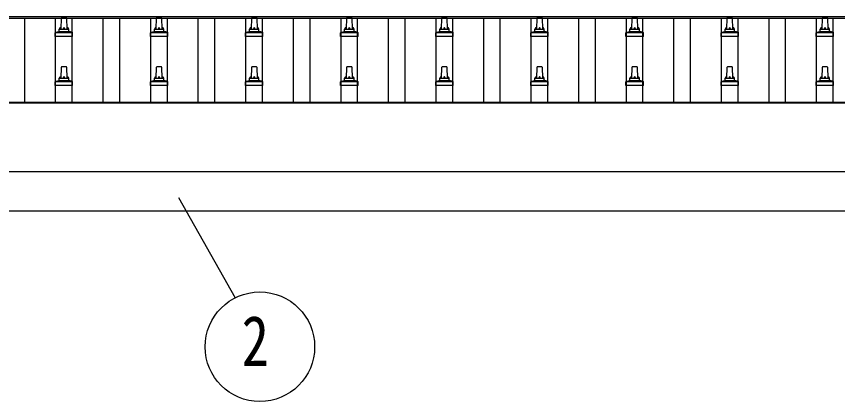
# Model space of a CAD drawing. Units: millimetres, scale not verified. Extents: x -16820 to 16820, y -11880 to 11880.
# Drawn here: x -12813 to -11087, y -437 to 373 of the extents above; entities that cross this region are included whole.
import ezdxf
from ezdxf.enums import TextEntityAlignment as Align

# ---------------------------------------------------------------- set-up
doc = ezdxf.new("R2010")
doc.units = ezdxf.units.MM
doc.header["$LTSCALE"] = 50
for name, color, linetype in [('0-4_YKK_13', 4, 'Continuous'), ('0-5_YKK_A1', 4, 'Continuous'), ('0-6_YKK_D', 6, 'Continuous')]:
    doc.layers.add(name, color=color, linetype=linetype)
doc.styles.add('ＭＳ ゴシック', font='')
doc.styles.get('ＭＳ ゴシック').set_extended_font_data('MS Gothic')

msp = doc.modelspace()

# ---------------------------------------------------------------- linework, layer by layer
at = {"layer": '0-4_YKK_13'}
for p, q in [((-12719.42, 346.59), (-12718.69, 370.12)), ((-12717.69, 371.09), (-12709.15, 371.09)), ((-12708.15, 370.12), (-12707.42, 346.59)), ((-12519.42, 346.59), (-12518.69, 370.12)), ((-12517.69, 371.09), (-12509.15, 371.09)), ((-12508.15, 370.12), (-12507.42, 346.59)), ((-12319.42, 346.59), (-12318.69, 370.12)), ((-12317.69, 371.09), (-12309.15, 371.09)), ((-12308.15, 370.12), (-12307.42, 346.59)), ((-12119.42, 346.59), (-12118.69, 370.12)), ((-12117.69, 371.09), (-12109.15, 371.09)), ((-12108.15, 370.12), (-12107.42, 346.59)), ((-11919.42, 346.59), (-11918.69, 370.12)), ((-11917.69, 371.09), (-11909.15, 371.09)), ((-11908.15, 370.12), (-11907.42, 346.59)), ((-11719.42, 346.59), (-11718.69, 370.12)), ((-11717.69, 371.09), (-11709.15, 371.09)), ((-11708.15, 370.12), (-11707.42, 346.59)), ((-11519.42, 346.59), (-11518.69, 370.12)), ((-11517.69, 371.09), (-11509.15, 371.09)), ((-11508.15, 370.12), (-11507.42, 346.59)), ((-11319.42, 346.59), (-11318.69, 370.12)), ((-11317.69, 371.09), (-11309.15, 371.09)), ((-11308.15, 370.12), (-11307.42, 346.59)), ((-11119.42, 346.59), (-11118.69, 370.12)), ((-11117.69, 371.09), (-11109.15, 371.09)), ((-11108.15, 370.12), (-11107.42, 346.59)), ((-12723.42, 342.38), (-12723.42, 346.59)), ((-12722.42, 346.59), (-12704.42, 346.59)), ((-12703.42, 342.38), (-12703.42, 346.59)), ((-12523.42, 342.38), (-12523.42, 346.59)), ((-12522.42, 346.59), (-12504.42, 346.59)), ((-12503.42, 342.38), (-12503.42, 346.59)), ((-12323.42, 342.38), (-12323.42, 346.59)), ((-12322.42, 346.59), (-12304.42, 346.59)), ((-12303.42, 342.38), (-12303.42, 346.59)), ((-12123.42, 342.38), (-12123.42, 346.59)), ((-12122.42, 346.59), (-12104.42, 346.59)), ((-12103.42, 342.38), (-12103.42, 346.59)), ((-11923.42, 342.38), (-11923.42, 346.59)), ((-11922.42, 346.59), (-11904.42, 346.59)), ((-11903.42, 342.38), (-11903.42, 346.59)), ((-11723.42, 342.38), (-11723.42, 346.59)), ((-11722.42, 346.59), (-11704.42, 346.59)), ((-11703.42, 342.38), (-11703.42, 346.59)), ((-11523.42, 342.38), (-11523.42, 346.59)), ((-11522.42, 346.59), (-11504.42, 346.59)), ((-11503.42, 342.38), (-11503.42, 346.59)), ((-11323.42, 342.38), (-11323.42, 346.59)), ((-11322.42, 346.59), (-11304.42, 346.59)), ((-11303.42, 342.38), (-11303.42, 346.59)), ((-11123.42, 342.38), (-11123.42, 346.59)), ((-11122.42, 346.59), (-11104.42, 346.59)), ((-11103.42, 342.38), (-11103.42, 346.59)), ((-12731.67, 331.09), (-12731.67, 338.81)), ((-12695.17, 331.09), (-12731.67, 331.09)), ((-12731.29, 339.59), (-12695.55, 339.59)), ((-12730.91, 339.78), (-12724.19, 341.41)), ((-12723.8, 341.59), (-12703.04, 341.59)), ((-12695.94, 339.78), (-12702.66, 341.41)), ((-12695.17, 331.09), (-12695.17, 338.81)), ((-12531.67, 331.09), (-12531.67, 338.81)), ((-12495.17, 331.09), (-12531.67, 331.09)), ((-12531.29, 339.59), (-12495.55, 339.59)), ((-12530.91, 339.78), (-12524.19, 341.41)), ((-12523.8, 341.59), (-12503.04, 341.59)), ((-12495.94, 339.78), (-12502.66, 341.41)), ((-12495.17, 331.09), (-12495.17, 338.81)), ((-12331.67, 331.09), (-12331.67, 338.81)), ((-12295.17, 331.09), (-12331.67, 331.09)), ((-12331.29, 339.59), (-12295.55, 339.59)), ((-12330.91, 339.78), (-12324.19, 341.41)), ((-12323.8, 341.59), (-12303.04, 341.59)), ((-12295.94, 339.78), (-12302.66, 341.41)), ((-12295.17, 331.09), (-12295.17, 338.81)), ((-12131.67, 331.09), (-12131.67, 338.81)), ((-12095.17, 331.09), (-12131.67, 331.09)), ((-12131.29, 339.59), (-12095.55, 339.59)), ((-12130.91, 339.78), (-12124.19, 341.41)), ((-12123.8, 341.59), (-12103.04, 341.59)), ((-12095.94, 339.78), (-12102.66, 341.41)), ((-12095.17, 331.09), (-12095.17, 338.81)), ((-11931.67, 331.09), (-11931.67, 338.81)), ((-11895.17, 331.09), (-11931.67, 331.09)), ((-11931.29, 339.59), (-11895.55, 339.59)), ((-11930.91, 339.78), (-11924.19, 341.41)), ((-11923.8, 341.59), (-11903.04, 341.59)), ((-11895.94, 339.78), (-11902.66, 341.41)), ((-11895.17, 331.09), (-11895.17, 338.81)), ((-11731.67, 331.09), (-11731.67, 338.81)), ((-11695.17, 331.09), (-11731.67, 331.09)), ((-11731.29, 339.59), (-11695.55, 339.59)), ((-11730.91, 339.78), (-11724.19, 341.41)), ((-11723.8, 341.59), (-11703.04, 341.59)), ((-11695.94, 339.78), (-11702.66, 341.41)), ((-11695.17, 331.09), (-11695.17, 338.81)), ((-11531.67, 331.09), (-11531.67, 338.81)), ((-11495.17, 331.09), (-11531.67, 331.09)), ((-11531.29, 339.59), (-11495.55, 339.59)), ((-11530.91, 339.78), (-11524.19, 341.41)), ((-11523.8, 341.59), (-11503.04, 341.59)), ((-11495.94, 339.78), (-11502.66, 341.41)), ((-11495.17, 331.09), (-11495.17, 338.81)), ((-11331.67, 331.09), (-11331.67, 338.81)), ((-11295.17, 331.09), (-11331.67, 331.09)), ((-11331.29, 339.59), (-11295.55, 339.59)), ((-11330.91, 339.78), (-11324.19, 341.41)), ((-11323.8, 341.59), (-11303.04, 341.59)), ((-11295.94, 339.78), (-11302.66, 341.41)), ((-11295.17, 331.09), (-11295.17, 338.81)), ((-11131.67, 331.09), (-11131.67, 338.81)), ((-11095.17, 331.09), (-11131.67, 331.09)), ((-11131.29, 339.59), (-11095.55, 339.59)), ((-11130.91, 339.78), (-11124.19, 341.41)), ((-11123.8, 341.59), (-11103.04, 341.59)), ((-11095.94, 339.78), (-11102.66, 341.41)), ((-11095.17, 331.09), (-11095.17, 338.81)), ((-12719.42, 243.26), (-12718.69, 266.79)), ((-12717.69, 267.76), (-12709.15, 267.76)), ((-12708.15, 266.79), (-12707.42, 243.26)), ((-12519.42, 243.26), (-12518.69, 266.79)), ((-12517.69, 267.76), (-12509.15, 267.76)), ((-12508.15, 266.79), (-12507.42, 243.26)), ((-12319.42, 243.26), (-12318.69, 266.79)), ((-12317.69, 267.76), (-12309.15, 267.76)), ((-12308.15, 266.79), (-12307.42, 243.26)), ((-12119.42, 243.26), (-12118.69, 266.79)), ((-12117.69, 267.76), (-12109.15, 267.76)), ((-12108.15, 266.79), (-12107.42, 243.26)), ((-11919.42, 243.26), (-11918.69, 266.79)), ((-11917.69, 267.76), (-11909.15, 267.76)), ((-11908.15, 266.79), (-11907.42, 243.26)), ((-11719.42, 243.26), (-11718.69, 266.79)), ((-11717.69, 267.76), (-11709.15, 267.76)), ((-11708.15, 266.79), (-11707.42, 243.26)), ((-11519.42, 243.26), (-11518.69, 266.79)), ((-11517.69, 267.76), (-11509.15, 267.76)), ((-11508.15, 266.79), (-11507.42, 243.26)), ((-11319.42, 243.26), (-11318.69, 266.79)), ((-11317.69, 267.76), (-11309.15, 267.76)), ((-11308.15, 266.79), (-11307.42, 243.26)), ((-11119.42, 243.26), (-11118.69, 266.79)), ((-11117.69, 267.76), (-11109.15, 267.76)), ((-11108.15, 266.79), (-11107.42, 243.26)), ((-12723.42, 239.05), (-12723.42, 243.26)), ((-12722.42, 243.26), (-12704.42, 243.26)), ((-12703.42, 239.05), (-12703.42, 243.26)), ((-12523.42, 239.05), (-12523.42, 243.26)), ((-12522.42, 243.26), (-12504.42, 243.26)), ((-12503.42, 239.05), (-12503.42, 243.26)), ((-12323.42, 239.05), (-12323.42, 243.26)), ((-12322.42, 243.26), (-12304.42, 243.26)), ((-12303.42, 239.05), (-12303.42, 243.26)), ((-12123.42, 239.05), (-12123.42, 243.26)), ((-12122.42, 243.26), (-12104.42, 243.26)), ((-12103.42, 239.05), (-12103.42, 243.26)), ((-11923.42, 239.05), (-11923.42, 243.26)), ((-11922.42, 243.26), (-11904.42, 243.26)), ((-11903.42, 239.05), (-11903.42, 243.26)), ((-11723.42, 239.05), (-11723.42, 243.26)), ((-11722.42, 243.26), (-11704.42, 243.26)), ((-11703.42, 239.05), (-11703.42, 243.26)), ((-11523.42, 239.05), (-11523.42, 243.26)), ((-11522.42, 243.26), (-11504.42, 243.26)), ((-11503.42, 239.05), (-11503.42, 243.26)), ((-11323.42, 239.05), (-11323.42, 243.26)), ((-11322.42, 243.26), (-11304.42, 243.26)), ((-11303.42, 239.05), (-11303.42, 243.26)), ((-11123.42, 239.05), (-11123.42, 243.26)), ((-11122.42, 243.26), (-11104.42, 243.26)), ((-11103.42, 239.05), (-11103.42, 243.26)), ((-12731.67, 227.76), (-12731.67, 235.47)), ((-12695.17, 227.76), (-12731.67, 227.76)), ((-12731.29, 236.26), (-12695.55, 236.26)), ((-12730.91, 236.45), (-12724.19, 238.08)), ((-12723.8, 238.26), (-12703.04, 238.26)), ((-12695.94, 236.45), (-12702.66, 238.08)), ((-12695.17, 227.76), (-12695.17, 235.47)), ((-12531.67, 227.76), (-12531.67, 235.47)), ((-12495.17, 227.76), (-12531.67, 227.76)), ((-12531.29, 236.26), (-12495.55, 236.26)), ((-12530.91, 236.45), (-12524.19, 238.08)), ((-12523.8, 238.26), (-12503.04, 238.26)), ((-12495.94, 236.45), (-12502.66, 238.08)), ((-12495.17, 227.76), (-12495.17, 235.47)), ((-12331.67, 227.76), (-12331.67, 235.47)), ((-12295.17, 227.76), (-12331.67, 227.76)), ((-12331.29, 236.26), (-12295.55, 236.26)), ((-12330.91, 236.45), (-12324.19, 238.08)), ((-12323.8, 238.26), (-12303.04, 238.26)), ((-12295.94, 236.45), (-12302.66, 238.08)), ((-12295.17, 227.76), (-12295.17, 235.47)), ((-12131.67, 227.76), (-12131.67, 235.47)), ((-12095.17, 227.76), (-12131.67, 227.76)), ((-12131.29, 236.26), (-12095.55, 236.26)), ((-12130.91, 236.45), (-12124.19, 238.08)), ((-12123.8, 238.26), (-12103.04, 238.26)), ((-12095.94, 236.45), (-12102.66, 238.08)), ((-12095.17, 227.76), (-12095.17, 235.47)), ((-11931.67, 227.76), (-11931.67, 235.47)), ((-11895.17, 227.76), (-11931.67, 227.76)), ((-11931.29, 236.26), (-11895.55, 236.26)), ((-11930.91, 236.45), (-11924.19, 238.08)), ((-11923.8, 238.26), (-11903.04, 238.26)), ((-11895.94, 236.45), (-11902.66, 238.08)), ((-11895.17, 227.76), (-11895.17, 235.47)), ((-11731.67, 227.76), (-11731.67, 235.47)), ((-11695.17, 227.76), (-11731.67, 227.76)), ((-11731.29, 236.26), (-11695.55, 236.26)), ((-11730.91, 236.45), (-11724.19, 238.08)), ((-11723.8, 238.26), (-11703.04, 238.26)), ((-11695.94, 236.45), (-11702.66, 238.08)), ((-11695.17, 227.76), (-11695.17, 235.47)), ((-11531.67, 227.76), (-11531.67, 235.47)), ((-11495.17, 227.76), (-11531.67, 227.76)), ((-11531.29, 236.26), (-11495.55, 236.26)), ((-11530.91, 236.45), (-11524.19, 238.08)), ((-11523.8, 238.26), (-11503.04, 238.26)), ((-11495.94, 236.45), (-11502.66, 238.08)), ((-11495.17, 227.76), (-11495.17, 235.47)), ((-11331.67, 227.76), (-11331.67, 235.47)), ((-11295.17, 227.76), (-11331.67, 227.76)), ((-11331.29, 236.26), (-11295.55, 236.26)), ((-11330.91, 236.45), (-11324.19, 238.08)), ((-11323.8, 238.26), (-11303.04, 238.26)), ((-11295.94, 236.45), (-11302.66, 238.08)), ((-11295.17, 227.76), (-11295.17, 235.47)), ((-11131.67, 227.76), (-11131.67, 235.47)), ((-11095.17, 227.76), (-11131.67, 227.76)), ((-11131.29, 236.26), (-11095.55, 236.26)), ((-11130.91, 236.45), (-11124.19, 238.08)), ((-11123.8, 238.26), (-11103.04, 238.26)), ((-11095.94, 236.45), (-11102.66, 238.08)), ((-11095.17, 227.76), (-11095.17, 235.47))]:
    msp.add_line(p, q, dxfattribs=at)
for centre, radius, start, end in [((-12717.69, 370.09), 1, 90, 178.60509), ((-12709.15, 370.09), 1, 1.39491, 90), ((-12517.69, 370.09), 1, 90, 178.60509), ((-12509.15, 370.09), 1, 1.39491, 90), ((-12317.69, 370.09), 1, 90, 178.60509), ((-12309.15, 370.09), 1, 1.39491, 90), ((-12117.69, 370.09), 1, 90, 178.60509), ((-12109.15, 370.09), 1, 1.39491, 90), ((-11917.69, 370.09), 1, 90, 178.60509), ((-11909.15, 370.09), 1, 1.39491, 90), ((-11717.69, 370.09), 1, 90, 178.60509), ((-11709.15, 370.09), 1, 1.39491, 90), ((-11517.69, 370.09), 1, 90, 178.60509), ((-11509.15, 370.09), 1, 1.39491, 90), ((-11317.69, 370.09), 1, 90, 178.60509), ((-11309.15, 370.09), 1, 1.39491, 90), ((-11117.69, 370.09), 1, 90, 178.60509), ((-11109.15, 370.09), 1, 1.39491, 90), ((-12719.34, 345.96), 4.13, 90, 171.17633), ((-12722.42, 345.59), 1, 90, 180), ((-12710.09, 346.59), 4.83, 133.60282, 180), ((-12716.75, 346.59), 4.83, 0, 46.39718), ((-12707.51, 345.96), 4.13, 8.82367, 90), ((-12704.42, 345.59), 1, 0, 90), ((-12519.34, 345.96), 4.13, 90, 171.17633), ((-12522.42, 345.59), 1, 90, 180), ((-12510.09, 346.59), 4.83, 133.60282, 180), ((-12516.75, 346.59), 4.83, 0, 46.39718), ((-12507.51, 345.96), 4.13, 8.82367, 90), ((-12504.42, 345.59), 1, 0, 90), ((-12319.34, 345.96), 4.13, 90, 171.17633), ((-12322.42, 345.59), 1, 90, 180), ((-12310.09, 346.59), 4.83, 133.60282, 180), ((-12316.75, 346.59), 4.83, 0, 46.39718), ((-12307.51, 345.96), 4.13, 8.82367, 90), ((-12304.42, 345.59), 1, 0, 90), ((-12119.34, 345.96), 4.13, 90, 171.17633), ((-12122.42, 345.59), 1, 90, 180), ((-12110.09, 346.59), 4.83, 133.60282, 180), ((-12116.75, 346.59), 4.83, 0, 46.39718), ((-12107.51, 345.96), 4.13, 8.82367, 90), ((-12104.42, 345.59), 1, 0, 90), ((-11919.34, 345.96), 4.13, 90, 171.17633), ((-11922.42, 345.59), 1, 90, 180), ((-11910.09, 346.59), 4.83, 133.60282, 180), ((-11916.75, 346.59), 4.83, 0, 46.39718), ((-11907.51, 345.96), 4.13, 8.82367, 90), ((-11904.42, 345.59), 1, 0, 90), ((-11719.34, 345.96), 4.13, 90, 171.17633), ((-11722.42, 345.59), 1, 90, 180), ((-11710.09, 346.59), 4.83, 133.60282, 180), ((-11716.75, 346.59), 4.83, 0, 46.39718), ((-11707.51, 345.96), 4.13, 8.82367, 90), ((-11704.42, 345.59), 1, 0, 90), ((-11519.34, 345.96), 4.13, 90, 171.17633), ((-11522.42, 345.59), 1, 90, 180), ((-11510.09, 346.59), 4.83, 133.60282, 180), ((-11516.75, 346.59), 4.83, 0, 46.39718), ((-11507.51, 345.96), 4.13, 8.82367, 90), ((-11504.42, 345.59), 1, 0, 90), ((-11319.34, 345.96), 4.13, 90, 171.17633), ((-11322.42, 345.59), 1, 90, 180), ((-11310.09, 346.59), 4.83, 133.60282, 180), ((-11316.75, 346.59), 4.83, 0, 46.39718), ((-11307.51, 345.96), 4.13, 8.82367, 90), ((-11304.42, 345.59), 1, 0, 90), ((-11119.34, 345.96), 4.13, 90, 171.17633), ((-11122.42, 345.59), 1, 90, 180), ((-11110.09, 346.59), 4.83, 133.60282, 180), ((-11116.75, 346.59), 4.83, 0, 46.39718), ((-11107.51, 345.96), 4.13, 8.82367, 90), ((-11104.42, 345.59), 1, 0, 90), ((-12730.67, 338.81), 1, 103.62699, 180), ((-12724.42, 342.38), 1, 283.62699, 0), ((-12702.42, 342.38), 1, 180, 256.37301), ((-12696.17, 338.81), 1, 0, 76.37301), ((-12530.67, 338.81), 1, 103.62699, 180), ((-12524.42, 342.38), 1, 283.62699, 0), ((-12502.42, 342.38), 1, 180, 256.37301), ((-12496.17, 338.81), 1, 0, 76.37301), ((-12330.67, 338.81), 1, 103.62699, 180), ((-12324.42, 342.38), 1, 283.62699, 0), ((-12302.42, 342.38), 1, 180, 256.37301), ((-12296.17, 338.81), 1, 0, 76.37301), ((-12130.67, 338.81), 1, 103.62699, 180), ((-12124.42, 342.38), 1, 283.62699, 0), ((-12102.42, 342.38), 1, 180, 256.37301), ((-12096.17, 338.81), 1, 0, 76.37301), ((-11930.67, 338.81), 1, 103.62699, 180), ((-11924.42, 342.38), 1, 283.62699, 0), ((-11902.42, 342.38), 1, 180, 256.37301), ((-11896.17, 338.81), 1, 0, 76.37301), ((-11730.67, 338.81), 1, 103.62699, 180), ((-11724.42, 342.38), 1, 283.62699, 0), ((-11702.42, 342.38), 1, 180, 256.37301), ((-11696.17, 338.81), 1, 0, 76.37301), ((-11530.67, 338.81), 1, 103.62699, 180), ((-11524.42, 342.38), 1, 283.62699, 0), ((-11502.42, 342.38), 1, 180, 256.37301), ((-11496.17, 338.81), 1, 0, 76.37301), ((-11330.67, 338.81), 1, 103.62699, 180), ((-11324.42, 342.38), 1, 283.62699, 0), ((-11302.42, 342.38), 1, 180, 256.37301), ((-11296.17, 338.81), 1, 0, 76.37301), ((-11130.67, 338.81), 1, 103.62699, 180), ((-11124.42, 342.38), 1, 283.62699, 0), ((-11102.42, 342.38), 1, 180, 256.37301), ((-11096.17, 338.81), 1, 0, 76.37301), ((-12717.69, 266.76), 1, 90, 178.60509), ((-12709.15, 266.76), 1, 1.39491, 90), ((-12517.69, 266.76), 1, 90, 178.60509), ((-12509.15, 266.76), 1, 1.39491, 90), ((-12317.69, 266.76), 1, 90, 178.60509), ((-12309.15, 266.76), 1, 1.39491, 90), ((-12117.69, 266.76), 1, 90, 178.60509), ((-12109.15, 266.76), 1, 1.39491, 90), ((-11917.69, 266.76), 1, 90, 178.60509), ((-11909.15, 266.76), 1, 1.39491, 90), ((-11717.69, 266.76), 1, 90, 178.60509), ((-11709.15, 266.76), 1, 1.39491, 90), ((-11517.69, 266.76), 1, 90, 178.60509), ((-11509.15, 266.76), 1, 1.39491, 90), ((-11317.69, 266.76), 1, 90, 178.60509), ((-11309.15, 266.76), 1, 1.39491, 90), ((-11117.69, 266.76), 1, 90, 178.60509), ((-11109.15, 266.76), 1, 1.39491, 90), ((-12719.34, 242.63), 4.13, 90, 171.17633), ((-12722.42, 242.26), 1, 90, 180), ((-12710.09, 243.26), 4.83, 133.60282, 180), ((-12716.75, 243.26), 4.83, 0, 46.39718), ((-12707.51, 242.63), 4.13, 8.82367, 90), ((-12704.42, 242.26), 1, 0, 90), ((-12519.34, 242.63), 4.13, 90, 171.17633), ((-12522.42, 242.26), 1, 90, 180), ((-12510.09, 243.26), 4.83, 133.60282, 180), ((-12516.75, 243.26), 4.83, 0, 46.39718), ((-12507.51, 242.63), 4.13, 8.82367, 90), ((-12504.42, 242.26), 1, 0, 90), ((-12319.34, 242.63), 4.13, 90, 171.17633), ((-12322.42, 242.26), 1, 90, 180), ((-12310.09, 243.26), 4.83, 133.60282, 180), ((-12316.75, 243.26), 4.83, 0, 46.39718), ((-12307.51, 242.63), 4.13, 8.82367, 90), ((-12304.42, 242.26), 1, 0, 90), ((-12119.34, 242.63), 4.13, 90, 171.17633), ((-12122.42, 242.26), 1, 90, 180), ((-12110.09, 243.26), 4.83, 133.60282, 180), ((-12116.75, 243.26), 4.83, 0, 46.39718), ((-12107.51, 242.63), 4.13, 8.82367, 90), ((-12104.42, 242.26), 1, 0, 90), ((-11919.34, 242.63), 4.13, 90, 171.17633), ((-11922.42, 242.26), 1, 90, 180), ((-11910.09, 243.26), 4.83, 133.60282, 180), ((-11916.75, 243.26), 4.83, 0, 46.39718), ((-11907.51, 242.63), 4.13, 8.82367, 90), ((-11904.42, 242.26), 1, 0, 90), ((-11719.34, 242.63), 4.13, 90, 171.17633), ((-11722.42, 242.26), 1, 90, 180), ((-11710.09, 243.26), 4.83, 133.60282, 180), ((-11716.75, 243.26), 4.83, 0, 46.39718), ((-11707.51, 242.63), 4.13, 8.82367, 90), ((-11704.42, 242.26), 1, 0, 90), ((-11519.34, 242.63), 4.13, 90, 171.17633), ((-11522.42, 242.26), 1, 90, 180), ((-11510.09, 243.26), 4.83, 133.60282, 180), ((-11516.75, 243.26), 4.83, 0, 46.39718), ((-11507.51, 242.63), 4.13, 8.82367, 90), ((-11504.42, 242.26), 1, 0, 90), ((-11319.34, 242.63), 4.13, 90, 171.17633), ((-11322.42, 242.26), 1, 90, 180), ((-11310.09, 243.26), 4.83, 133.60282, 180), ((-11316.75, 243.26), 4.83, 0, 46.39718), ((-11307.51, 242.63), 4.13, 8.82367, 90), ((-11304.42, 242.26), 1, 0, 90), ((-11119.34, 242.63), 4.13, 90, 171.17633), ((-11122.42, 242.26), 1, 90, 180), ((-11110.09, 243.26), 4.83, 133.60282, 180), ((-11116.75, 243.26), 4.83, 0, 46.39718), ((-11107.51, 242.63), 4.13, 8.82367, 90), ((-11104.42, 242.26), 1, 0, 90), ((-12730.67, 235.47), 1, 103.62699, 180), ((-12724.42, 239.05), 1, 283.62699, 0), ((-12702.42, 239.05), 1, 180, 256.37301), ((-12696.17, 235.47), 1, 0, 76.37301), ((-12530.67, 235.47), 1, 103.62699, 180), ((-12524.42, 239.05), 1, 283.62699, 0), ((-12502.42, 239.05), 1, 180, 256.37301), ((-12496.17, 235.47), 1, 0, 76.37301), ((-12330.67, 235.47), 1, 103.62699, 180), ((-12324.42, 239.05), 1, 283.62699, 0), ((-12302.42, 239.05), 1, 180, 256.37301), ((-12296.17, 235.47), 1, 0, 76.37301), ((-12130.67, 235.47), 1, 103.62699, 180), ((-12124.42, 239.05), 1, 283.62699, 0), ((-12102.42, 239.05), 1, 180, 256.37301), ((-12096.17, 235.47), 1, 0, 76.37301), ((-11930.67, 235.47), 1, 103.62699, 180), ((-11924.42, 239.05), 1, 283.62699, 0), ((-11902.42, 239.05), 1, 180, 256.37301), ((-11896.17, 235.47), 1, 0, 76.37301), ((-11730.67, 235.47), 1, 103.62699, 180), ((-11724.42, 239.05), 1, 283.62699, 0), ((-11702.42, 239.05), 1, 180, 256.37301), ((-11696.17, 235.47), 1, 0, 76.37301), ((-11530.67, 235.47), 1, 103.62699, 180), ((-11524.42, 239.05), 1, 283.62699, 0), ((-11502.42, 239.05), 1, 180, 256.37301), ((-11496.17, 235.47), 1, 0, 76.37301), ((-11330.67, 235.47), 1, 103.62699, 180), ((-11324.42, 239.05), 1, 283.62699, 0), ((-11302.42, 239.05), 1, 180, 256.37301), ((-11296.17, 235.47), 1, 0, 76.37301), ((-11130.67, 235.47), 1, 103.62699, 180), ((-11124.42, 239.05), 1, 283.62699, 0), ((-11102.42, 239.05), 1, 180, 256.37301), ((-11096.17, 235.47), 1, 0, 76.37301)]:
    msp.add_arc(centre, radius, start, end, dxfattribs=at)
at = {"layer": '0-5_YKK_A1'}
for p, q in [((-13736.42, 373.11), (-8335.92, 373.11)), ((-13736.42, 369.53), (-8313.42, 369.53)), ((-12795.92, 193.07), (-12795.92, 369.53)), ((-12730.92, 193.07), (-12730.92, 369.53)), ((-12695.92, 193.07), (-12695.92, 369.53)), ((-12630.92, 193.07), (-12630.92, 369.53)), ((-12595.92, 193.07), (-12595.92, 369.53)), ((-12530.92, 193.07), (-12530.92, 369.53)), ((-12495.92, 193.07), (-12495.92, 369.53)), ((-12430.92, 193.07), (-12430.92, 369.53)), ((-12395.92, 193.07), (-12395.92, 369.53)), ((-12330.92, 193.07), (-12330.92, 369.53)), ((-12295.92, 193.07), (-12295.92, 369.53)), ((-12230.92, 193.07), (-12230.92, 369.53)), ((-12195.92, 193.07), (-12195.92, 369.53)), ((-12130.92, 193.07), (-12130.92, 369.53)), ((-12095.92, 193.07), (-12095.92, 369.53)), ((-12030.92, 193.07), (-12030.92, 369.53)), ((-11995.92, 193.07), (-11995.92, 369.53)), ((-11930.92, 193.07), (-11930.92, 369.53)), ((-11895.92, 193.07), (-11895.92, 369.53)), ((-11830.92, 193.07), (-11830.92, 369.53)), ((-11795.92, 193.07), (-11795.92, 369.53)), ((-11730.92, 193.07), (-11730.92, 369.53)), ((-11695.92, 193.07), (-11695.92, 369.53)), ((-11630.92, 193.07), (-11630.92, 369.53)), ((-11595.92, 193.07), (-11595.92, 369.53)), ((-11530.92, 193.07), (-11530.92, 369.53)), ((-11495.92, 193.07), (-11495.92, 369.53)), ((-11430.92, 193.07), (-11430.92, 369.53)), ((-11395.92, 193.07), (-11395.92, 369.53)), ((-11330.92, 193.07), (-11330.92, 369.53)), ((-11295.92, 193.07), (-11295.92, 369.53)), ((-11230.92, 193.07), (-11230.92, 369.53)), ((-11195.92, 193.07), (-11195.92, 369.53)), ((-11130.92, 193.07), (-11130.92, 369.53)), ((-11095.92, 193.07), (-11095.92, 369.53)), ((-13736.42, 193.07), (-8323.42, 193.07)), ((-13731.72, 191.51), (-8323.42, 191.51)), ((-8323.42, 46.64), (-13731.72, 46.64)), ((-8328.42, -36), (-13609.42, -36))]:
    msp.add_line(p, q, dxfattribs=at)
at = {"layer": '0-6_YKK_D'}
msp.add_line((-12472.93, -7.64), (-12353.32, -218.45), dxfattribs=at)
msp.add_circle((-12301.52, -321.34), 115.2, dxfattribs=at)

# ---------------------------------------------------------------- texts
at = {"layer": '0-6_YKK_D', "style": 'ＭＳ ゴシック', "width": 0.8}
msp.add_text('2', height=105.6, dxfattribs=at).set_placement((-12339.92, -393.34), align=Align.BOTTOM_LEFT)

doc.saveas('drawing.dxf')
